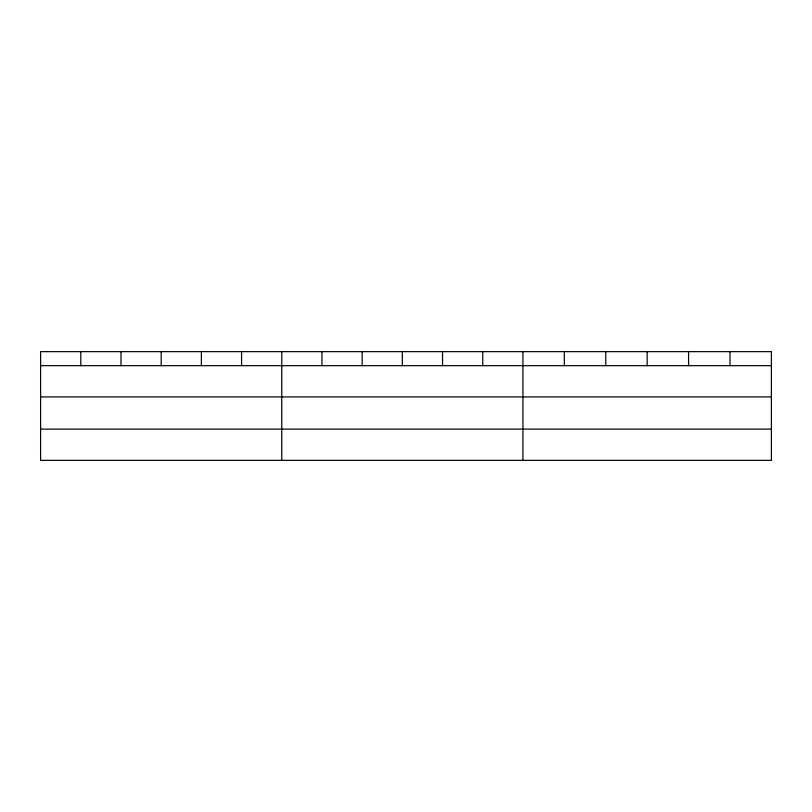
<?xml version="1.0" encoding="UTF-8"?>
<svg xmlns="http://www.w3.org/2000/svg" width="812" height="812" viewBox="0 0 812 812"><rect width="100%" height="100%" fill="white"/><g stroke="black" fill="none" stroke-linecap="round" stroke-linejoin="round"><path stroke-width="1.22" d="M771.4 396.916L771.4 351.647L40.6 351.647L40.6 460.353L771.4 460.353L771.4 396.916L40.6 396.916M40.6 365.664L771.4 365.664M40.6 429.112L771.4 429.112M729.988 351.647L729.988 365.664M688.576 351.647L688.576 365.664M647.164 351.647L647.164 365.664M605.752 351.647L605.752 365.664M564.34 351.647L564.34 365.664M522.928 351.647L522.928 460.353M482.734 351.647L482.734 365.664M442.54 351.647L442.54 365.664M402.346 351.647L402.346 365.664M362.152 351.647L362.152 365.664M321.958 351.647L321.958 365.664M281.764 351.647L281.764 460.353M241.57 351.647L241.57 365.664M201.376 351.647L201.376 365.664M161.182 351.647L161.182 365.664M120.988 351.647L120.988 365.664M80.794 351.647L80.794 365.664"/></g></svg>
